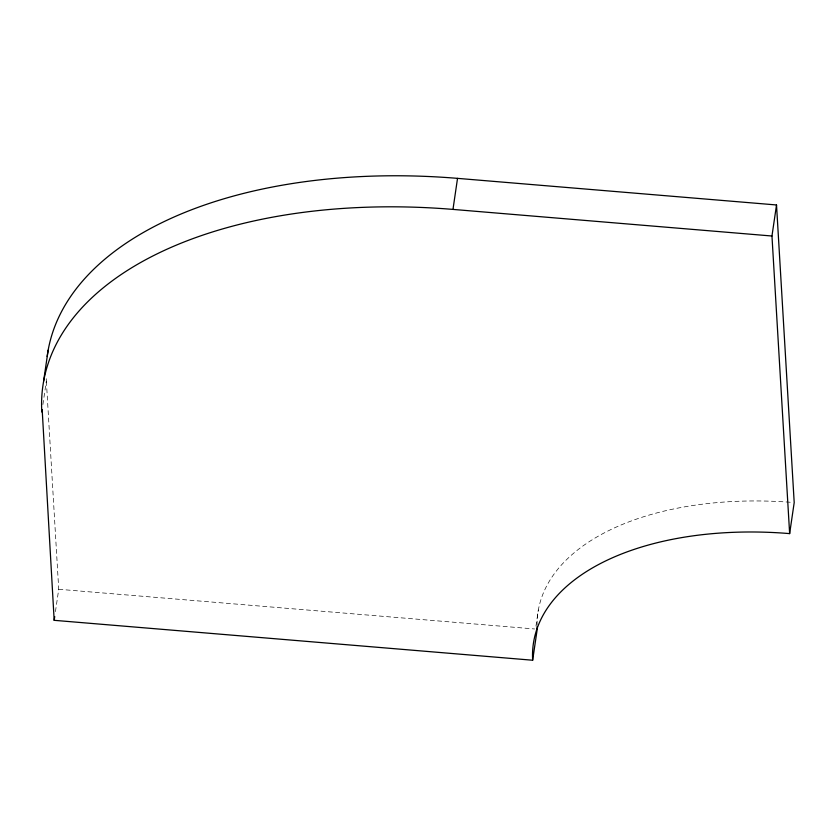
<?xml version="1.0" encoding="UTF-8"?>
<svg xmlns="http://www.w3.org/2000/svg" width="836" height="836" viewBox="0 0 836 836"><rect width="100%" height="100%" fill="white"/><g stroke="black" fill="none" stroke-linecap="round" stroke-linejoin="round"><path stroke-width="0.63" stroke-dasharray="4.18 3.13" d="M42.897 404.551L46.356 380.965A428.722 235.02 8.3 0 1 46.147 375.782M55.448 611.628L58.729 589.275L46.356 380.965M535.97 626.101L538.332 609.956M58.729 589.275L534.612 628.975M537.078 625.307A267.948 146.885 8.3 0 1 791.629 502.363"/><path stroke-width="1.25" d="M43.597 381.226L48.143 350.19M47.171 356.512A428.722 235.02 8.3 0 1 457.532 178.361L776.519 204.966L794.2 502.561L789.644 533.608A267.948 146.885 8.3 0 0 532.657 660.231L54.173 620.322L42.166 409.525M54.173 620.322L54.727 616.592M41.8 412.002A428.722 235.02 8.3 0 1 452.976 209.408L457.532 178.361M532.657 660.231L537.036 630.428M789.644 533.608L771.962 236.013L776.519 204.966M452.976 209.408L771.962 236.013M537.214 629.194A267.948 146.885 8.3 0 1 537.099 626.603"/></g></svg>
